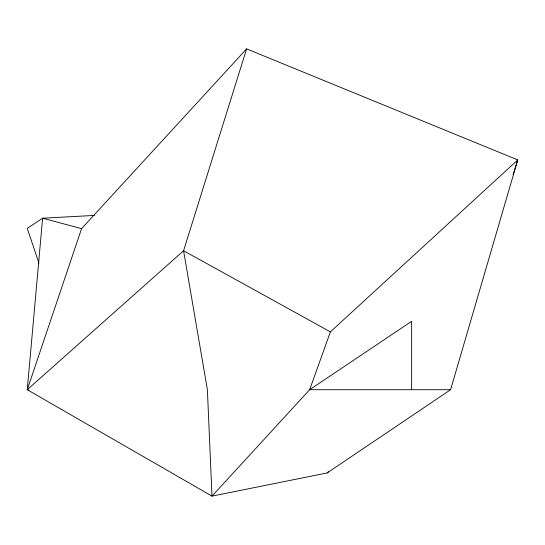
<?xml version="1.0" encoding="UTF-8"?>
<svg xmlns="http://www.w3.org/2000/svg" width="545" height="545" viewBox="0 0 545 545"><rect width="100%" height="100%" fill="white"/><g stroke="black" fill="none" stroke-linecap="round" stroke-linejoin="round"><path stroke-width="0.82" d="M28.878 390.186L27.25 389.709L81.573 228.662L246.606 48.873L517.75 159.917L450.599 389.709L327.143 472.951L211.998 496.127L27.25 389.709L42.619 218.198L94.428 215.425M246.606 48.873L183.57 250.755L207.386 389.709L211.998 496.127L309.649 389.709L411.639 321.312L411.639 389.709M513.09 174.441L517.75 159.917L330.393 331.864L309.649 389.709L450.599 389.709M327.143 472.951L328.356 471.759M27.25 389.709L183.57 250.755L330.393 331.864M81.573 228.662L42.619 218.198L27.25 228.362L38.927 263.051"/></g></svg>
